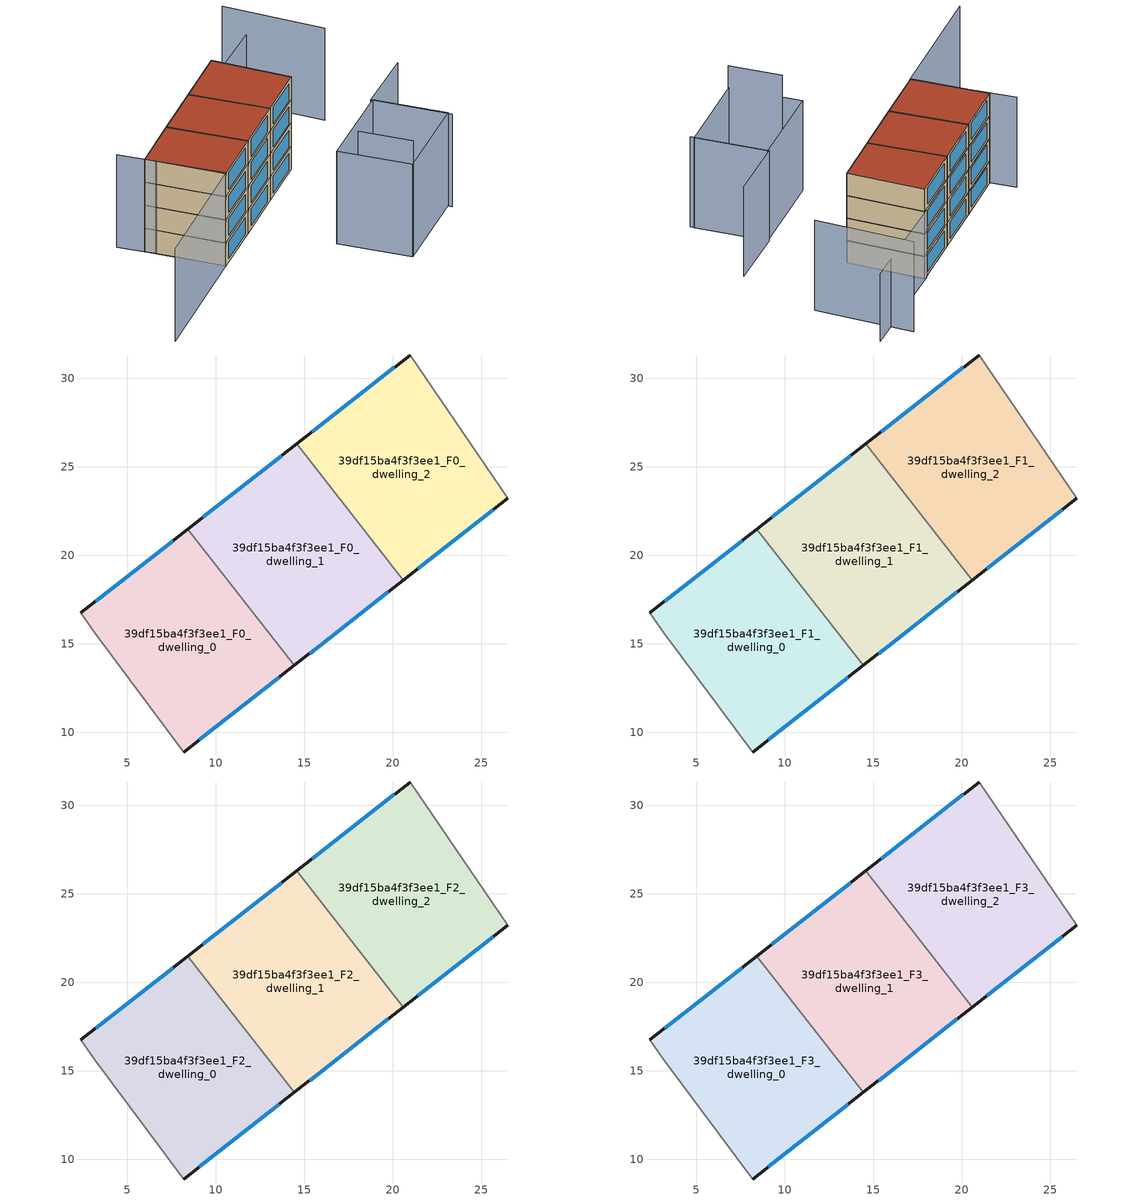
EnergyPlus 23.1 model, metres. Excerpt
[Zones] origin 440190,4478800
39df15ba4f3f3ee1_F0_dwelling_0
 floor ground (EU_floor_Construction): 14.44,13.79 8.42,21.48 2.38,16.75 3.18,15.64 8.19,8.9 z0
 wall outside (EU_wall_Construction): 2.38,16.75 8.42,21.48 / 14.44,13.79 8.19,8.9 z0:3
 wall adiabatic (EU_wall_Construction): 8.19,8.9 3.18,15.64 2.38,16.75 z0:3
 wall to 39df15ba4f3f3ee1_F0_dwelling_1 (EU_wall_Construction): 8.42,21.48 14.44,13.79 z0:3
 window (EU_Window_Construction): 3.22,17.4 7.58,20.82 / 13.57,13.11 9.05,9.58 z0.42:2.58
39df15ba4f3f3ee1_F0_dwelling_1
 floor ground (EU_floor_Construction): 20.59,18.61 14.57,26.3 8.42,21.48 14.44,13.79 z0
 wall outside (EU_wall_Construction): 8.42,21.48 14.57,26.3 / 20.59,18.61 14.44,13.79 z0:3
 wall to 39df15ba4f3f3ee1_F0_dwelling_2 (EU_wall_Construction): 14.57,26.3 20.59,18.61 z0:3
 window (EU_Window_Construction): 9.27,22.15 13.72,25.63 / 19.74,17.94 15.29,14.46 z0.42:2.58
39df15ba4f3f3ee1_F0_dwelling_2
 floor ground (EU_floor_Construction): 26.48,23.21 20.98,31.32 14.57,26.3 20.59,18.61 z0
 wall outside (EU_wall_Construction): 14.57,26.3 20.98,31.32 / 26.48,23.21 20.59,18.61 z0:3
 wall adiabatic (EU_wall_Construction): 20.98,31.32 26.48,23.21 z0:3
 window (EU_Window_Construction): 15.46,26.99 20.09,30.62 / 25.66,22.58 21.41,19.25 z0.42:2.58
39df15ba4f3f3ee1_F1_dwelling_0
 floor to 39df15ba4f3f3ee1_F0_dwelling_0 (EU_floor_Construction): 14.44,13.79 8.42,21.48 2.38,16.75 3.18,15.64 8.19,8.9 z3
 wall outside (EU_wall_Construction): 2.38,16.75 8.42,21.48 / 14.44,13.79 8.19,8.9 z3:6
 wall adiabatic (EU_wall_Construction): 8.19,8.9 3.18,15.64 2.38,16.75 z3:6
 wall to 39df15ba4f3f3ee1_F1_dwelling_1 (EU_wall_Construction): 8.42,21.48 14.44,13.79 z3:6
 window (EU_Window_Construction): 3.22,17.4 7.58,20.82 / 13.57,13.11 9.05,9.58 z3.42:5.58
39df15ba4f3f3ee1_F1_dwelling_1
 floor to 39df15ba4f3f3ee1_F0_dwelling_1 (EU_floor_Construction): 20.59,18.61 14.57,26.3 8.42,21.48 14.44,13.79 z3
 wall outside (EU_wall_Construction): 8.42,21.48 14.57,26.3 / 20.59,18.61 14.44,13.79 z3:6
 wall to 39df15ba4f3f3ee1_F1_dwelling_2 (EU_wall_Construction): 14.57,26.3 20.59,18.61 z3:6
 window (EU_Window_Construction): 9.27,22.15 13.72,25.63 / 19.74,17.94 15.29,14.46 z3.42:5.58
39df15ba4f3f3ee1_F1_dwelling_2
 floor to 39df15ba4f3f3ee1_F0_dwelling_2 (EU_floor_Construction): 26.48,23.21 20.98,31.32 14.57,26.3 20.59,18.61 z3
 wall outside (EU_wall_Construction): 14.57,26.3 20.98,31.32 / 26.48,23.21 20.59,18.61 z3:6
 wall adiabatic (EU_wall_Construction): 20.98,31.32 26.48,23.21 z3:6
 window (EU_Window_Construction): 15.46,26.99 20.09,30.62 / 25.66,22.58 21.41,19.25 z3.42:5.58
39df15ba4f3f3ee1_F2_dwelling_0
 floor to 39df15ba4f3f3ee1_F1_dwelling_0 (EU_floor_Construction): 14.44,13.79 8.42,21.48 2.38,16.75 3.18,15.64 8.19,8.9 z6
 wall outside (EU_wall_Construction): 2.38,16.75 8.42,21.48 / 14.44,13.79 8.19,8.9 z6:9
 wall adiabatic (EU_wall_Construction): 8.19,8.9 3.18,15.64 2.38,16.75 z6:9
 wall to 39df15ba4f3f3ee1_F2_dwelling_1 (EU_wall_Construction): 8.42,21.48 14.44,13.79 z6:9
 window (EU_Window_Construction): 3.22,17.4 7.58,20.82 / 13.57,13.11 9.05,9.58 z6.42:8.58
39df15ba4f3f3ee1_F2_dwelling_1
 floor to 39df15ba4f3f3ee1_F1_dwelling_1 (EU_floor_Construction): 20.59,18.61 14.57,26.3 8.42,21.48 14.44,13.79 z6
 wall outside (EU_wall_Construction): 8.42,21.48 14.57,26.3 / 20.59,18.61 14.44,13.79 z6:9
 wall to 39df15ba4f3f3ee1_F2_dwelling_2 (EU_wall_Construction): 14.57,26.3 20.59,18.61 z6:9
 window (EU_Window_Construction): 9.27,22.15 13.72,25.63 / 19.74,17.94 15.29,14.46 z6.42:8.58
39df15ba4f3f3ee1_F2_dwelling_2
 floor to 39df15ba4f3f3ee1_F1_dwelling_2 (EU_floor_Construction): 26.48,23.21 20.98,31.32 14.57,26.3 20.59,18.61 z6
 wall outside (EU_wall_Construction): 14.57,26.3 20.98,31.32 / 26.48,23.21 20.59,18.61 z6:9
 wall adiabatic (EU_wall_Construction): 20.98,31.32 26.48,23.21 z6:9
 window (EU_Window_Construction): 15.46,26.99 20.09,30.62 / 25.66,22.58 21.41,19.25 z6.42:8.58
39df15ba4f3f3ee1_F3_dwelling_0
 floor to 39df15ba4f3f3ee1_F2_dwelling_0 (EU_floor_Construction): 14.44,13.79 8.42,21.48 2.38,16.75 3.18,15.64 8.19,8.9 z9
 wall outside (EU_wall_Construction): 2.38,16.75 8.42,21.48 / 14.44,13.79 8.19,8.9 z9:12
 wall adiabatic (EU_wall_Construction): 8.19,8.9 3.18,15.64 2.38,16.75 z9:12
 wall to 39df15ba4f3f3ee1_F3_dwelling_1 (EU_wall_Construction): 8.42,21.48 14.44,13.79 z9:12
 window (EU_Window_Construction): 3.22,17.4 7.58,20.82 / 13.57,13.11 9.05,9.58 z9.42:11.58
 roof outside (EU_roof_Construction): 8.42,21.48 14.44,13.79 8.19,8.9 3.18,15.64 2.38,16.75 z12
39df15ba4f3f3ee1_F3_dwelling_1
 floor to 39df15ba4f3f3ee1_F2_dwelling_1 (EU_floor_Construction): 20.59,18.61 14.57,26.3 8.42,21.48 14.44,13.79 z9
 wall outside (EU_wall_Construction): 8.42,21.48 14.57,26.3 / 20.59,18.61 14.44,13.79 z9:12
 wall to 39df15ba4f3f3ee1_F3_dwelling_2 (EU_wall_Construction): 14.57,26.3 20.59,18.61 z9:12
 window (EU_Window_Construction): 9.27,22.15 13.72,25.63 / 19.74,17.94 15.29,14.46 z9.42:11.58
 roof outside (EU_roof_Construction): 14.57,26.3 20.59,18.61 14.44,13.79 8.42,21.48 z12
39df15ba4f3f3ee1_F3_dwelling_2
 floor to 39df15ba4f3f3ee1_F2_dwelling_2 (EU_floor_Construction): 26.48,23.21 20.98,31.32 14.57,26.3 20.59,18.61 z9
 wall outside (EU_wall_Construction): 14.57,26.3 20.98,31.32 / 26.48,23.21 20.59,18.61 z9:12
 wall adiabatic (EU_wall_Construction): 20.98,31.32 26.48,23.21 z9:12
 window (EU_Window_Construction): 15.46,26.99 20.09,30.62 / 25.66,22.58 21.41,19.25 z9.42:11.58
 roof outside (EU_roof_Construction): 20.98,31.32 26.48,23.21 20.59,18.61 14.57,26.3 z12
shading: 23.04,4.36 27.06,-0.86 z0:15; 0.31,19.3 8.35,9.03 / 8.35,9.03 -5.9,-2.14 / 36.95,6.16 31.11,13.98 / 31.11,13.98 38.2,19.27 / 35.67,30.38 28.82,40.91 / 36.75,6.63 26.94,-0.9 / 26.94,-0.9 21.43,6.28 / 21.43,6.28 31.24,13.81 / 31.24,13.81 36.75,6.63 z0:12; 26.48,23.21 20.6,31.14 / 20.6,31.14 33.27,40.54 z0:9
[Building]
EU S2 Campaign: North Axis=0; Terrain=City; Solar Distribution=FullExterior
[Site:Location]
Madrid: Latitude=40.5; Longitude=-3.5; Time Zone=1; Elevation=609
[SizingPeriod:WeatherFileDays]
AnnualSizingPeriod: Begin Month=1; Begin Day of Month=1; End Month=12; End Day of Month=31; Day of Week for Start Day=Monday; Use Weather File Daylight Saving Period=No; Use Weather File Rain and Snow Indicators=No
[MATERIAL]
EU_InternalMass_Material: Roughness=MediumRough; Thickness=0.1; Conductivity=1; Density=1800; Specific Heat=900; Thermal Absorptance=0.9; Solar Absorptance=0.7; Visible Absorptance=0.7
[MATERIAL:NOMASS] Roughness=MediumRough; Thermal Absorptance=0.9; Solar Absorptance=0.7; Visible Absorptance=0.7
Name | Thermal Resistance
EU_wall_NoMass | 1.60022
EU_roof_NoMass | 1.57597
EU_floor_NoMass | 0.470652
[WINDOWMATERIAL:SIMPLEGLAZINGSYSTEM]
EU_Window_SimpleGlazing: UFactor=3.28802; Solar Heat Gain Coefficient=0.85; Visible Transmittance=0.85
[CONSTRUCTION]
EU_wall_Construction: EU_wall_NoMass
EU_roof_Construction: EU_roof_NoMass
EU_floor_Construction: EU_floor_NoMass
EU_InternalMass_Construction: EU_InternalMass_Material
EU_Window_Construction: EU_Window_SimpleGlazing
[ZONE] Type=1; Multiplier=1; Ceiling Height=autocalculate; Floor Area=autocalculate; Part of Total Floor Area=Yes
Name | Volume
39df15ba4f3f3ee1_F0_dwelling_0 | 228.887
39df15ba4f3f3ee1_F1_dwelling_0; 39df15ba4f3f3ee1_F2_dwelling_0; 39df15ba4f3f3ee1_F3_dwelling_0; 39df15ba4f3f3ee1_F0_dwelling_2; 39df15ba4f3f3ee1_F1_dwelling_2; 39df15ba4f3f3ee1_F2_dwelling_2; 39df15ba4f3f3ee1_F3_dwelling_2 | 228.888
39df15ba4f3f3ee1_F0_dwelling_1; 39df15ba4f3f3ee1_F1_dwelling_1; 39df15ba4f3f3ee1_F2_dwelling_1; 39df15ba4f3f3ee1_F3_dwelling_1 | 228.866
[INTERNALMASS] Construction=EU_InternalMass_Construction
Name | Zone or ZoneList | Surface Area
39df15ba4f3f3ee1_F0_dwelling_0_EU_InternalMass | 39df15ba4f3f3ee1_F0_dwelling_0 | 76.2958
39df15ba4f3f3ee1_F0_dwelling_1_EU_InternalMass | 39df15ba4f3f3ee1_F0_dwelling_1 | 76.2886
39df15ba4f3f3ee1_F0_dwelling_2_EU_InternalMass | 39df15ba4f3f3ee1_F0_dwelling_2 | 76.2959
39df15ba4f3f3ee1_F1_dwelling_0_EU_InternalMass | 39df15ba4f3f3ee1_F1_dwelling_0 | 76.2958
39df15ba4f3f3ee1_F1_dwelling_1_EU_InternalMass | 39df15ba4f3f3ee1_F1_dwelling_1 | 76.2886
39df15ba4f3f3ee1_F1_dwelling_2_EU_InternalMass | 39df15ba4f3f3ee1_F1_dwelling_2 | 76.2959
39df15ba4f3f3ee1_F2_dwelling_0_EU_InternalMass | 39df15ba4f3f3ee1_F2_dwelling_0 | 76.2958
39df15ba4f3f3ee1_F2_dwelling_1_EU_InternalMass | 39df15ba4f3f3ee1_F2_dwelling_1 | 76.2886
39df15ba4f3f3ee1_F2_dwelling_2_EU_InternalMass | 39df15ba4f3f3ee1_F2_dwelling_2 | 76.2959
39df15ba4f3f3ee1_F3_dwelling_0_EU_InternalMass | 39df15ba4f3f3ee1_F3_dwelling_0 | 76.2958
39df15ba4f3f3ee1_F3_dwelling_1_EU_InternalMass | 39df15ba4f3f3ee1_F3_dwelling_1 | 76.2886
39df15ba4f3f3ee1_F3_dwelling_2_EU_InternalMass | 39df15ba4f3f3ee1_F3_dwelling_2 | 76.2959
[OTHEREQUIPMENT] Fuel Type=Electricity; Design Level Calculation Method=Watts/Area; Power per Zone Floor Area=1; Fraction Latent=0; Fraction Radiant=0; Fraction Lost=0; Carbon Dioxide Generation Rate=0; EndUse Subcategory=EU_Step8_InternalGains
Name | Zone or ZoneList or Space or SpaceList | Schedule
EU_Step8_InternalGain_39df15ba4f3f3ee1_F0_dwelling_0_f000 | 39df15ba4f3f3ee1_F0_dwelling_0 | EU_Step8_GainSchedule_39df15ba4f3f3ee1_F0_dwelling_0_f000
EU_Step8_InternalGain_39df15ba4f3f3ee1_F0_dwelling_1_f000 | 39df15ba4f3f3ee1_F0_dwelling_1 | EU_Step8_GainSchedule_39df15ba4f3f3ee1_F0_dwelling_1_f000
EU_Step8_InternalGain_39df15ba4f3f3ee1_F0_dwelling_2_f000 | 39df15ba4f3f3ee1_F0_dwelling_2 | EU_Step8_GainSchedule_39df15ba4f3f3ee1_F0_dwelling_2_f000
EU_Step8_InternalGain_39df15ba4f3f3ee1_F1_dwelling_0_f000 | 39df15ba4f3f3ee1_F1_dwelling_0 | EU_Step8_GainSchedule_39df15ba4f3f3ee1_F1_dwelling_0_f000
EU_Step8_InternalGain_39df15ba4f3f3ee1_F1_dwelling_1_f000 | 39df15ba4f3f3ee1_F1_dwelling_1 | EU_Step8_GainSchedule_39df15ba4f3f3ee1_F1_dwelling_1_f000
EU_Step8_InternalGain_39df15ba4f3f3ee1_F1_dwelling_2_f000 | 39df15ba4f3f3ee1_F1_dwelling_2 | EU_Step8_GainSchedule_39df15ba4f3f3ee1_F1_dwelling_2_f000
EU_Step8_InternalGain_39df15ba4f3f3ee1_F2_dwelling_0_f000 | 39df15ba4f3f3ee1_F2_dwelling_0 | EU_Step8_GainSchedule_39df15ba4f3f3ee1_F2_dwelling_0_f000
EU_Step8_InternalGain_39df15ba4f3f3ee1_F2_dwelling_1_f000 | 39df15ba4f3f3ee1_F2_dwelling_1 | EU_Step8_GainSchedule_39df15ba4f3f3ee1_F2_dwelling_1_f000
EU_Step8_InternalGain_39df15ba4f3f3ee1_F2_dwelling_2_f000 | 39df15ba4f3f3ee1_F2_dwelling_2 | EU_Step8_GainSchedule_39df15ba4f3f3ee1_F2_dwelling_2_f000
EU_Step8_InternalGain_39df15ba4f3f3ee1_F3_dwelling_0_f000 | 39df15ba4f3f3ee1_F3_dwelling_0 | EU_Step8_GainSchedule_39df15ba4f3f3ee1_F3_dwelling_0_f000
EU_Step8_InternalGain_39df15ba4f3f3ee1_F3_dwelling_1_f000 | 39df15ba4f3f3ee1_F3_dwelling_1 | EU_Step8_GainSchedule_39df15ba4f3f3ee1_F3_dwelling_1_f000
EU_Step8_InternalGain_39df15ba4f3f3ee1_F3_dwelling_2_f000 | 39df15ba4f3f3ee1_F3_dwelling_2 | EU_Step8_GainSchedule_39df15ba4f3f3ee1_F3_dwelling_2_f000
[ZONEVENTILATION:DESIGNFLOWRATE] Schedule=EU_AlwaysOn; Design Flow Rate Calculation Method=AirChanges/Hour; Air Changes per Hour=0.480704; Ventilation Type=Natural; Fan Pressure Rise=0; Fan Total Efficiency=1; Constant Term Coefficient=1; Temperature Term Coefficient=0; Velocity Term Coefficient=0; Velocity Squared Term Coefficient=0; Minimum Indoor Temperature=-100; Maximum Indoor Temperature=100; Delta Temperature=-100; Minimum Outdoor Temperature=-100; Maximum Outdoor Temperature=100; Maximum Wind Speed=40
Name | Zone or ZoneList or Space or SpaceList
EU_ConstantAir_39df15ba4f3f3ee1_F0_dwelling_0 | 39df15ba4f3f3ee1_F0_dwelling_0
EU_ConstantAir_39df15ba4f3f3ee1_F0_dwelling_1 | 39df15ba4f3f3ee1_F0_dwelling_1
EU_ConstantAir_39df15ba4f3f3ee1_F0_dwelling_2 | 39df15ba4f3f3ee1_F0_dwelling_2
EU_ConstantAir_39df15ba4f3f3ee1_F1_dwelling_0 | 39df15ba4f3f3ee1_F1_dwelling_0
EU_ConstantAir_39df15ba4f3f3ee1_F1_dwelling_1 | 39df15ba4f3f3ee1_F1_dwelling_1
EU_ConstantAir_39df15ba4f3f3ee1_F1_dwelling_2 | 39df15ba4f3f3ee1_F1_dwelling_2
EU_ConstantAir_39df15ba4f3f3ee1_F2_dwelling_0 | 39df15ba4f3f3ee1_F2_dwelling_0
EU_ConstantAir_39df15ba4f3f3ee1_F2_dwelling_1 | 39df15ba4f3f3ee1_F2_dwelling_1
EU_ConstantAir_39df15ba4f3f3ee1_F2_dwelling_2 | 39df15ba4f3f3ee1_F2_dwelling_2
EU_ConstantAir_39df15ba4f3f3ee1_F3_dwelling_0 | 39df15ba4f3f3ee1_F3_dwelling_0
EU_ConstantAir_39df15ba4f3f3ee1_F3_dwelling_1 | 39df15ba4f3f3ee1_F3_dwelling_1
EU_ConstantAir_39df15ba4f3f3ee1_F3_dwelling_2 | 39df15ba4f3f3ee1_F3_dwelling_2
[HVACTEMPLATE:THERMOSTAT] Constant Heating Setpoint=20; Constant Cooling Setpoint=50
EU_HeatOnly_39df15ba4f3f3ee1_F0_dwelling_0; EU_HeatOnly_39df15ba4f3f3ee1_F0_dwelling_1; EU_HeatOnly_39df15ba4f3f3ee1_F0_dwelling_2; EU_HeatOnly_39df15ba4f3f3ee1_F1_dwelling_0; EU_HeatOnly_39df15ba4f3f3ee1_F1_dwelling_1; EU_HeatOnly_39df15ba4f3f3ee1_F1_dwelling_2; EU_HeatOnly_39df15ba4f3f3ee1_F2_dwelling_0; EU_HeatOnly_39df15ba4f3f3ee1_F2_dwelling_1; EU_HeatOnly_39df15ba4f3f3ee1_F2_dwelling_2; EU_HeatOnly_39df15ba4f3f3ee1_F3_dwelling_0; EU_HeatOnly_39df15ba4f3f3ee1_F3_dwelling_1; EU_HeatOnly_39df15ba4f3f3ee1_F3_dwelling_2
[HVACTEMPLATE:ZONE:IDEALLOADSAIRSYSTEM] System Availability Schedule=EU_AlwaysOn; Maximum Heating Supply Air Temperature=50; Minimum Cooling Supply Air Temperature=13; Maximum Heating Supply Air Humidity Ratio=0.0156; Minimum Cooling Supply Air Humidity Ratio=0.0077; Heating Limit=NoLimit; Cooling Limit=NoLimit; Heating Availability Schedule=EU_AlwaysOn; Cooling Availability Schedule=EU_CoolingOff; Dehumidification Control Type=ConstantSensibleHeatRatio; Cooling Sensible Heat Ratio=0.7; Dehumidification Setpoint=60; Humidification Control Type=None; Humidification Setpoint=30; Outdoor Air Method=None; Outdoor Air Flow Rate per Person=0.00944; Outdoor Air Flow Rate per Zone Floor Area=0; Outdoor Air Flow Rate per Zone=0; Demand Controlled Ventilation Type=None; Outdoor Air Economizer Type=NoEconomizer; Heat Recovery Type=None; Sensible Heat Recovery Effectiveness=0.7; Latent Heat Recovery Effectiveness=0.65
Name | Template Thermostat
39df15ba4f3f3ee1_F0_dwelling_0 | EU_HeatOnly_39df15ba4f3f3ee1_F0_dwelling_0
39df15ba4f3f3ee1_F0_dwelling_1 | EU_HeatOnly_39df15ba4f3f3ee1_F0_dwelling_1
39df15ba4f3f3ee1_F0_dwelling_2 | EU_HeatOnly_39df15ba4f3f3ee1_F0_dwelling_2
39df15ba4f3f3ee1_F1_dwelling_0 | EU_HeatOnly_39df15ba4f3f3ee1_F1_dwelling_0
39df15ba4f3f3ee1_F1_dwelling_1 | EU_HeatOnly_39df15ba4f3f3ee1_F1_dwelling_1
39df15ba4f3f3ee1_F1_dwelling_2 | EU_HeatOnly_39df15ba4f3f3ee1_F1_dwelling_2
39df15ba4f3f3ee1_F2_dwelling_0 | EU_HeatOnly_39df15ba4f3f3ee1_F2_dwelling_0
39df15ba4f3f3ee1_F2_dwelling_1 | EU_HeatOnly_39df15ba4f3f3ee1_F2_dwelling_1
39df15ba4f3f3ee1_F2_dwelling_2 | EU_HeatOnly_39df15ba4f3f3ee1_F2_dwelling_2
39df15ba4f3f3ee1_F3_dwelling_0 | EU_HeatOnly_39df15ba4f3f3ee1_F3_dwelling_0
39df15ba4f3f3ee1_F3_dwelling_1 | EU_HeatOnly_39df15ba4f3f3ee1_F3_dwelling_1
39df15ba4f3f3ee1_F3_dwelling_2 | EU_HeatOnly_39df15ba4f3f3ee1_F3_dwelling_2
[SIZING:ZONE] Zone Cooling Design Supply Air Temperature Input Method=SupplyAirTemperature; Zone Cooling Design Supply Air Temperature=13; Zone Heating Design Supply Air Temperature Input Method=SupplyAirTemperature; Zone Heating Design Supply Air Temperature=50; Zone Cooling Design Supply Air Humidity Ratio=0.008; Zone Heating Design Supply Air Humidity Ratio=0.008; Cooling Design Air Flow Method=DesignDay; Cooling Design Air Flow Rate=0; Cooling Minimum Air Flow per Zone Floor Area=0.000762; Cooling Minimum Air Flow=0; Cooling Minimum Air Flow Fraction=0.2; Heating Design Air Flow Method=DesignDay; Heating Design Air Flow Rate=0; Heating Maximum Air Flow per Zone Floor Area=0.002032; Heating Maximum Air Flow=0.141576; Heating Maximum Air Flow Fraction=0.3; Account for Dedicated Outdoor Air System=No; Dedicated Outdoor Air System Control Strategy=NeutralSupplyAir; Dedicated Outdoor Air Low Setpoint Temperature for Design=autosize; Dedicated Outdoor Air High Setpoint Temperature for Design=autosize; Zone Load Sizing Method=Sensible Load Only No Latent Load; Zone Latent Cooling Design Supply Air Humidity Ratio Input Method=HumidityRatioDifference; Zone Cooling Design Supply Air Humidity Ratio Difference=0.005; Zone Latent Heating Design Supply Air Humidity Ratio Input Method=HumidityRatioDifference; Zone Humidification Design Supply Air Humidity Ratio Difference=0.005
39df15ba4f3f3ee1_F0_dwelling_0; 39df15ba4f3f3ee1_F0_dwelling_1; 39df15ba4f3f3ee1_F0_dwelling_2; 39df15ba4f3f3ee1_F1_dwelling_0; 39df15ba4f3f3ee1_F1_dwelling_1; 39df15ba4f3f3ee1_F1_dwelling_2; 39df15ba4f3f3ee1_F2_dwelling_0; 39df15ba4f3f3ee1_F2_dwelling_1; 39df15ba4f3f3ee1_F2_dwelling_2; 39df15ba4f3f3ee1_F3_dwelling_0; 39df15ba4f3f3ee1_F3_dwelling_1; 39df15ba4f3f3ee1_F3_dwelling_2
[SCHEDULE:CONSTANT]
Name | Hourly Value
EU_AlwaysOn | 1
EU_CoolingOff | 0
[SCHEDULE:FILE] Column Number=1; Rows to Skip at Top=0; Number of Hours of Data=8760; Column Separator=Comma; Interpolate to Timestep=No; Minutes per Item=60; Adjust Schedule for Daylight Savings=Yes
Name | File
EU_Step8_GainSchedule_39df15ba4f3f3ee1_F0_dwelling_0_f000 | ../../schedules/39df15ba4f3f3ee1/39df15ba4f3f3ee1_F0_dwelling_0_f000_gain.csv
EU_Step8_GainSchedule_39df15ba4f3f3ee1_F0_dwelling_1_f000 | ../../schedules/39df15ba4f3f3ee1/39df15ba4f3f3ee1_F0_dwelling_1_f000_gain.csv
EU_Step8_GainSchedule_39df15ba4f3f3ee1_F0_dwelling_2_f000 | ../../schedules/39df15ba4f3f3ee1/39df15ba4f3f3ee1_F0_dwelling_2_f000_gain.csv
EU_Step8_GainSchedule_39df15ba4f3f3ee1_F1_dwelling_0_f000 | ../../schedules/39df15ba4f3f3ee1/39df15ba4f3f3ee1_F1_dwelling_0_f000_gain.csv
EU_Step8_GainSchedule_39df15ba4f3f3ee1_F1_dwelling_1_f000 | ../../schedules/39df15ba4f3f3ee1/39df15ba4f3f3ee1_F1_dwelling_1_f000_gain.csv
EU_Step8_GainSchedule_39df15ba4f3f3ee1_F1_dwelling_2_f000 | ../../schedules/39df15ba4f3f3ee1/39df15ba4f3f3ee1_F1_dwelling_2_f000_gain.csv
EU_Step8_GainSchedule_39df15ba4f3f3ee1_F2_dwelling_0_f000 | ../../schedules/39df15ba4f3f3ee1/39df15ba4f3f3ee1_F2_dwelling_0_f000_gain.csv
EU_Step8_GainSchedule_39df15ba4f3f3ee1_F2_dwelling_1_f000 | ../../schedules/39df15ba4f3f3ee1/39df15ba4f3f3ee1_F2_dwelling_1_f000_gain.csv
EU_Step8_GainSchedule_39df15ba4f3f3ee1_F2_dwelling_2_f000 | ../../schedules/39df15ba4f3f3ee1/39df15ba4f3f3ee1_F2_dwelling_2_f000_gain.csv
EU_Step8_GainSchedule_39df15ba4f3f3ee1_F3_dwelling_0_f000 | ../../schedules/39df15ba4f3f3ee1/39df15ba4f3f3ee1_F3_dwelling_0_f000_gain.csv
EU_Step8_GainSchedule_39df15ba4f3f3ee1_F3_dwelling_1_f000 | ../../schedules/39df15ba4f3f3ee1/39df15ba4f3f3ee1_F3_dwelling_1_f000_gain.csv
EU_Step8_GainSchedule_39df15ba4f3f3ee1_F3_dwelling_2_f000 | ../../schedules/39df15ba4f3f3ee1/39df15ba4f3f3ee1_F3_dwelling_2_f000_gain.csv
